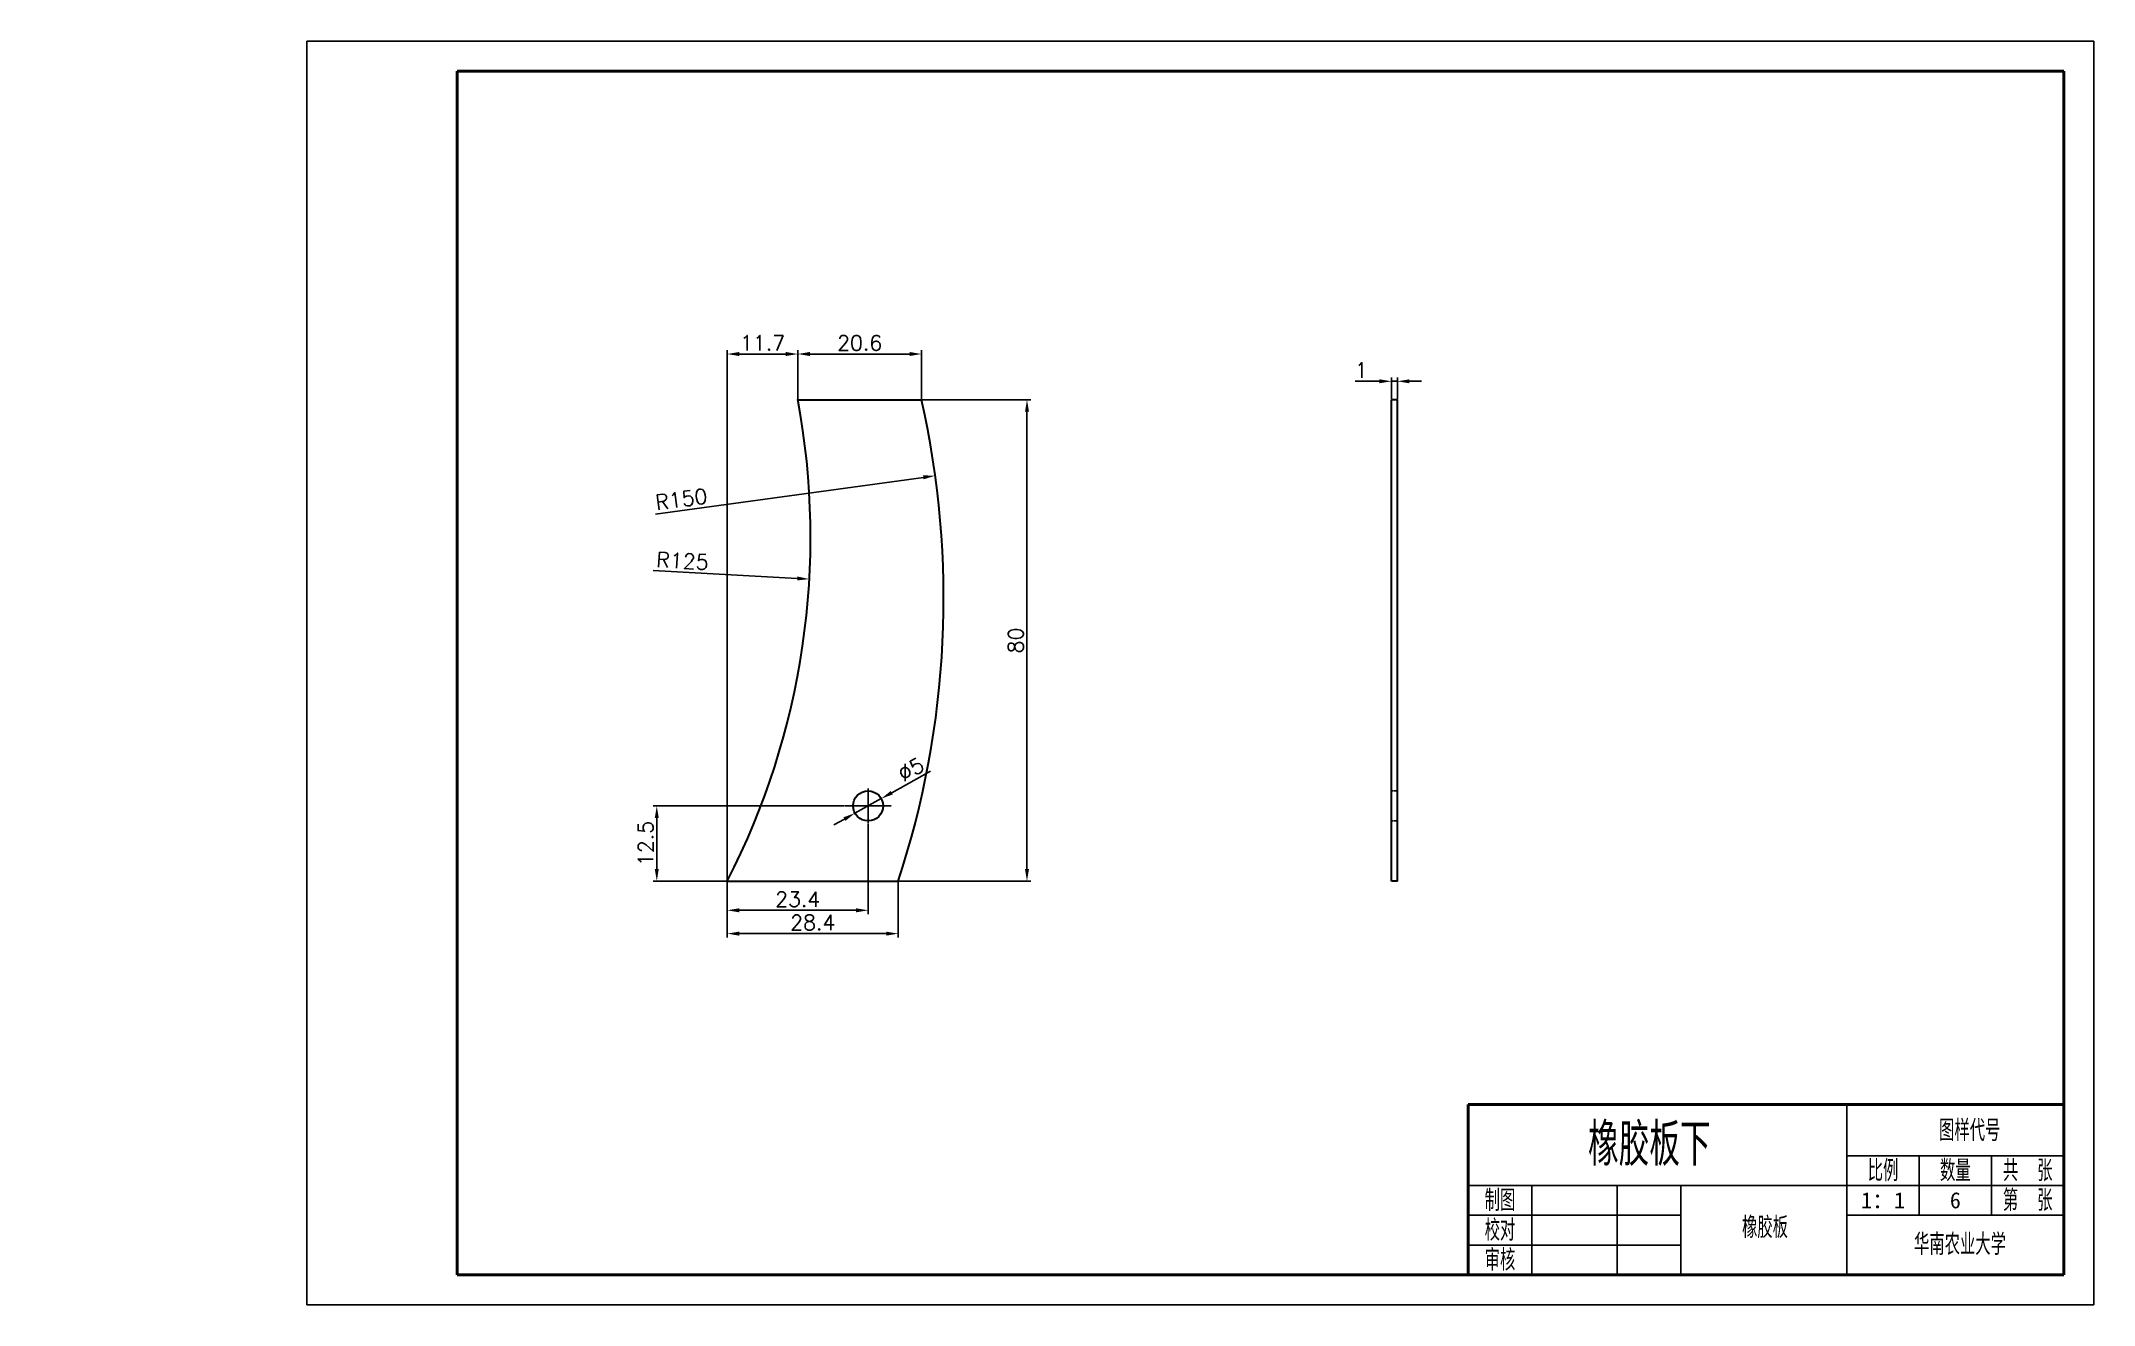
# Model space of a CAD drawing. Header units: millimetres. Extents: x 1207 to 1548, y 709 to 919.
import ezdxf
from ezdxf.enums import TextEntityAlignment as Align

# ---------------------------------------------------------------- set-up
doc = ezdxf.new("R2010")
doc.units = ezdxf.units.MM
doc.header["$LTSCALE"] = 0.3
doc.header["$PDMODE"] = 3
doc.linetypes.add('ACAD_ISO02W100', pattern=[15, 12, -3])
doc.linetypes.add('CENTER', pattern=[50.8, 31.75, -6.35, 6.35, -6.35])
doc.layers.get('Defpoints').update_dxf_attribs({"lineweight": 25})
for name, color, linetype, lineweight in [('中心线', 7, 'CENTER', 25), ('图框', 7, 'Continuous', 25), ('尺寸线', 7, 'Continuous', 25), ('粗实线', 7, 'Continuous', 35), ('虚线', 7, 'ACAD_ISO02W100', 25)]:
    doc.layers.add(name, color=color, linetype=linetype, lineweight=lineweight)
doc.styles.get("Standard").update_dxf_attribs({"font": '', "height": 1.23})
doc.styles.add('我的样式', font='txt.shx', dxfattribs={"bigfont": 'gbcbig.shx'})
doc.styles.get('Standard').set_extended_font_data('SimSun')
doc.dimstyles.new('标注样式', dxfattribs={"dimscale": 0.5, "dimtxt": 5, "dimasz": 4, "dimexe": 1.25, "dimexo": 0.2, "dimgap": 1.2, "dimtad": 1, "dimdec": 1, "dimdsep": 46, "dimtxsty": '我的样式', "dimcen": 2.5, "dimclrd": 256, "dimclre": 256, "dimclrt": 256, "dimadec": 0, "dimazin": 0, "dimtfac": 1, "dimtdec": 1, "dimtmove": 0, "dimatfit": 3, "dimfxl": 1, "dimarcsym": 0})

# ---------------------------------------------------------------- blocks, each defined once
blk = doc.blocks.new('*D55')
at = {"layer": 'Defpoints', "color": 0, "lineweight": 0, "transparency": 16777216}
for p in [(1431.64, 862.85), (1431.64, 859.79), (1432.64, 859.79)]:
    blk.add_point(p, dxfattribs=at)
at = {"layer": '尺寸线', "lineweight": -2, "transparency": 16777216}
for p, q in [((1431.64, 859.89), (1431.64, 863.48)), ((1432.64, 859.89), (1432.64, 863.48)), ((1429.64, 862.85), (1425.61, 862.85)), ((1432.64, 862.85), (1431.64, 862.85)), ((1434.64, 862.85), (1436.64, 862.85))]:
    blk.add_line(p, q, dxfattribs=at)
at = {"layer": '尺寸线', "lineweight": 0, "transparency": 16777216}
for points in [[(1429.64, 863.18), (1429.64, 862.52), (1431.64, 862.85)], [(1434.64, 863.18), (1434.64, 862.52), (1432.64, 862.85)]]:
    blk.add_solid(points, dxfattribs=at)
at = {"layer": '尺寸线', "transparency": 16777216, "insert": (1426.63, 864.7), "char_height": 2.5, "attachment_point": 5, "style": '我的样式'}
blk.add_mtext('1', dxfattribs=at)
blk = doc.blocks.new('*D56')
at = {"layer": 'Defpoints', "color": 0, "lineweight": 0, "transparency": 16777216}
for p in [(1332.99, 867.38), (1332.99, 859.79), (1353.55, 859.79)]:
    blk.add_point(p, dxfattribs=at)
at = {"layer": '尺寸线', "lineweight": -2, "transparency": 16777216}
for p, q in [((1332.99, 859.89), (1332.99, 868.01)), ((1351.55, 867.38), (1334.99, 867.38)), ((1353.55, 859.89), (1353.55, 868.01))]:
    blk.add_line(p, q, dxfattribs=at)
at = {"layer": '尺寸线', "lineweight": 0, "transparency": 16777216}
for points in [[(1334.99, 867.72), (1334.99, 867.05), (1332.99, 867.38)], [(1351.55, 867.72), (1351.55, 867.05), (1353.55, 867.38)]]:
    blk.add_solid(points, dxfattribs=at)
at = {"layer": '尺寸线', "transparency": 16777216, "insert": (1343.27, 869.23), "char_height": 2.5, "attachment_point": 5, "style": '我的样式'}
blk.add_mtext('20.6', dxfattribs=at)
blk = doc.blocks.new('*D57')
at = {"layer": 'Defpoints', "color": 0, "lineweight": 0, "transparency": 16777216}
for p in [(1321.26, 779.79), (1349.67, 779.79), (1321.26, 771.07)]:
    blk.add_point(p, dxfattribs=at)
at = {"layer": '尺寸线', "lineweight": -2, "transparency": 16777216}
for p, q in [((1321.26, 779.69), (1321.26, 770.44)), ((1349.67, 779.69), (1349.67, 770.44)), ((1347.67, 771.07), (1323.26, 771.07))]:
    blk.add_line(p, q, dxfattribs=at)
at = {"layer": '尺寸线', "lineweight": 0, "transparency": 16777216}
for points in [[(1323.26, 771.4), (1323.26, 770.73), (1321.26, 771.07)], [(1347.67, 771.4), (1347.67, 770.73), (1349.67, 771.07)]]:
    blk.add_solid(points, dxfattribs=at)
at = {"layer": '尺寸线', "transparency": 16777216, "insert": (1335.47, 772.92), "char_height": 2.5, "attachment_point": 5, "style": '我的样式'}
blk.add_mtext('28.4', dxfattribs=at)
blk = doc.blocks.new('*D58')
at = {"layer": 'Defpoints', "color": 0, "lineweight": 0, "transparency": 16777216}
for p in [(1332.99, 867.38), (1332.99, 859.79), (1321.26, 779.79)]:
    blk.add_point(p, dxfattribs=at)
at = {"layer": '尺寸线', "lineweight": -2, "transparency": 16777216}
for p, q in [((1321.26, 779.89), (1321.26, 868.01)), ((1323.26, 867.38), (1330.99, 867.38)), ((1332.99, 859.89), (1332.99, 868.01))]:
    blk.add_line(p, q, dxfattribs=at)
at = {"layer": '尺寸线', "lineweight": 0, "transparency": 16777216}
for points in [[(1323.26, 867.72), (1323.26, 867.05), (1321.26, 867.38)], [(1330.99, 867.72), (1330.99, 867.05), (1332.99, 867.38)]]:
    blk.add_solid(points, dxfattribs=at)
at = {"layer": '尺寸线', "transparency": 16777216, "insert": (1327.13, 869.23), "char_height": 2.5, "attachment_point": 5, "style": '我的样式'}
blk.add_mtext('11.7', dxfattribs=at)
blk = doc.blocks.new('*D59')
at = {"layer": 'Defpoints', "color": 0, "lineweight": 0, "transparency": 16777216}
for p in [(1344.67, 789.41), (1321.26, 779.89), (1321.26, 774.94)]:
    blk.add_point(p, dxfattribs=at)
at = {"layer": '尺寸线', "lineweight": -2, "transparency": 16777216}
for p, q in [((1344.67, 789.31), (1344.67, 774.32)), ((1321.26, 779.79), (1321.26, 774.32)), ((1342.67, 774.94), (1323.26, 774.94))]:
    blk.add_line(p, q, dxfattribs=at)
at = {"layer": '尺寸线', "lineweight": 0, "transparency": 16777216}
for points in [[(1323.26, 775.28), (1323.26, 774.61), (1321.26, 774.94)], [(1342.67, 775.28), (1342.67, 774.61), (1344.67, 774.94)]]:
    blk.add_solid(points, dxfattribs=at)
at = {"layer": '尺寸线', "transparency": 16777216, "insert": (1332.97, 776.79), "char_height": 2.5, "attachment_point": 5, "style": '我的样式'}
blk.add_mtext('23.4', dxfattribs=at)
blk = doc.blocks.new('*D60')
at = {"layer": 'Defpoints', "color": 0, "lineweight": 0, "transparency": 16777216}
for p in [(1340.85, 792.29), (1309.55, 779.79), (1335.47, 779.79)]:
    blk.add_point(p, dxfattribs=at)
at = {"layer": '尺寸线', "lineweight": -2, "transparency": 16777216}
for p, q in [((1340.75, 792.29), (1308.93, 792.29)), ((1309.55, 790.29), (1309.55, 781.79)), ((1335.37, 779.79), (1308.93, 779.79))]:
    blk.add_line(p, q, dxfattribs=at)
at = {"layer": '尺寸线', "lineweight": 0, "transparency": 16777216}
for points in [[(1309.22, 790.29), (1309.88, 790.29), (1309.55, 792.29)], [(1309.22, 781.79), (1309.88, 781.79), (1309.55, 779.79)]]:
    blk.add_solid(points, dxfattribs=at)
at = {"layer": '尺寸线', "transparency": 16777216, "insert": (1307.7, 786.04), "char_height": 2.5, "attachment_point": 5, "rotation": 90, "style": '我的样式'}
blk.add_mtext('12.5', dxfattribs=at)
blk = doc.blocks.new('*D61')
at = {"layer": 'Defpoints', "color": 0, "lineweight": 0, "transparency": 16777216}
for p in [(1346.85, 793.51), (1342.48, 791.08)]:
    blk.add_point(p, dxfattribs=at)
at = {"layer": '尺寸线', "lineweight": -2, "transparency": 16777216}
for p, q in [((1355.04, 798.06), (1348.6, 794.48)), ((1342.48, 791.08), (1346.85, 793.51)), ((1340.73, 790.11), (1338.99, 789.13))]:
    blk.add_line(p, q, dxfattribs=at)
at = {"layer": '尺寸线', "lineweight": 0, "transparency": 16777216}
for points in [[(1348.44, 794.77), (1348.76, 794.19), (1346.85, 793.51)], [(1340.57, 790.4), (1340.9, 789.81), (1342.48, 791.08)]]:
    blk.add_solid(points, dxfattribs=at)
at = {"layer": '尺寸线', "transparency": 16777216, "insert": (1351.79, 798.37), "char_height": 2.5, "attachment_point": 5, "rotation": 29.081, "style": '我的样式'}
blk.add_mtext('∅5', dxfattribs=at)
blk = doc.blocks.new('*D62')
at = {"layer": 'Defpoints', "color": 0, "lineweight": 0, "transparency": 16777216}
for p in [(1210.1, 836.95), (1334.9, 829.98)]:
    blk.add_point(p, dxfattribs=at)
at = {"layer": '尺寸线', "lineweight": -2, "transparency": 16777216}
blk.add_line((1308.97, 831.43), (1332.9, 830.09), dxfattribs=at)
at = {"layer": '尺寸线', "lineweight": 0, "transparency": 16777216}
blk.add_solid([(1332.92, 830.42), (1332.89, 829.76), (1334.9, 829.98)], dxfattribs=at)
at = {"layer": '尺寸线', "transparency": 16777216, "insert": (1313.83, 833.01), "char_height": 2.5, "attachment_point": 5, "rotation": 356.8053, "style": '我的样式'}
blk.add_mtext('R125', dxfattribs=at)
blk = doc.blocks.new('*D63')
at = {"layer": 'Defpoints', "color": 0, "lineweight": 0, "transparency": 16777216}
for p in [(1355.83, 847.16), (1207.22, 826.79)]:
    blk.add_point(p, dxfattribs=at)
at = {"layer": '尺寸线', "lineweight": -2, "transparency": 16777216}
blk.add_line((1309.36, 840.79), (1353.85, 846.89), dxfattribs=at)
at = {"layer": '尺寸线', "lineweight": 0, "transparency": 16777216}
blk.add_solid([(1353.8, 847.22), (1353.89, 846.56), (1355.83, 847.16)], dxfattribs=at)
at = {"layer": '尺寸线', "transparency": 16777216, "insert": (1313.63, 843.25), "char_height": 2.5, "attachment_point": 5, "rotation": 7.8055, "style": '我的样式'}
blk.add_mtext('R150', dxfattribs=at)
blk = doc.blocks.new('*D72')
at = {"layer": 'Defpoints', "color": 0, "lineweight": 0, "transparency": 16777216}
for p in [(1353.55, 859.79), (1349.67, 779.79), (1371.07, 779.79)]:
    blk.add_point(p, dxfattribs=at)
at = {"layer": '尺寸线', "lineweight": -2, "transparency": 16777216}
for p, q in [((1353.65, 859.79), (1371.7, 859.79)), ((1371.07, 857.79), (1371.07, 781.79)), ((1349.77, 779.79), (1371.7, 779.79))]:
    blk.add_line(p, q, dxfattribs=at)
at = {"layer": '尺寸线', "lineweight": 0, "transparency": 16777216}
for points in [[(1370.74, 857.79), (1371.41, 857.79), (1371.07, 859.79)], [(1370.74, 781.79), (1371.41, 781.79), (1371.07, 779.79)]]:
    blk.add_solid(points, dxfattribs=at)
at = {"layer": '尺寸线', "transparency": 16777216, "insert": (1369.22, 819.79), "char_height": 2.5, "attachment_point": 5, "rotation": 90, "style": '我的样式'}
blk.add_mtext('80', dxfattribs=at)

msp = doc.modelspace()

# ---------------------------------------------------------------- linework, layer by layer
at = {"layer": '中心线'}
for p, q in [((1344.67, 795.18), (1344.67, 789.41)), ((1340.85, 792.29), (1348.48, 792.29))]:
    msp.add_line(p, q, dxfattribs=at)
at = {"layer": '图框', "color": 0, "lineweight": -3}
for p, q in [((1548.39, 919.39), (1251.39, 919.39)), ((1251.39, 919.39), (1251.39, 709.37)), ((1548.39, 709.37), (1548.39, 919.39)), ((1507.33, 714.37), (1507.33, 742.65)), ((1543.39, 714.37), (1543.39, 742.65)), ((1507.33, 734.17), (1543.39, 734.17)), ((1531.37, 734.17), (1519.35, 734.17)), ((1519.35, 734.17), (1519.35, 724.27)), ((1531.37, 724.27), (1531.37, 734.17)), ((1444.39, 729.22), (1455, 729.22)), ((1455, 729.22), (1469.14, 729.22)), ((1455, 724.27), (1455, 729.22)), ((1469.14, 724.27), (1469.14, 729.22)), ((1469.14, 729.22), (1543.39, 729.22)), ((1479.75, 729.22), (1479.75, 714.37)), ((1444.39, 724.27), (1455, 724.27)), ((1455, 714.37), (1455, 724.27)), ((1455, 724.27), (1469.14, 724.27)), ((1469.14, 714.37), (1469.14, 724.27)), ((1469.14, 724.27), (1479.75, 724.27)), ((1469.14, 724.27), (1479.75, 724.27)), ((1507.33, 724.27), (1543.39, 724.27)), ((1444.39, 719.32), (1455, 719.32)), ((1455, 719.32), (1469.14, 719.32)), ((1469.14, 719.32), (1479.75, 719.32)), ((1543.39, 714.37), (1444.39, 714.37)), ((1519.35, 714.37), (1507.33, 714.37)), ((1543.39, 714.37), (1531.37, 714.37)), ((1251.39, 709.37), (1548.39, 709.37)), ((1251.39, 709.37), (1548.39, 709.37))]:
    msp.add_line(p, q, dxfattribs=at)
at = {"layer": '图框', "color": 0, "lineweight": 50}
for p, q in [((1276.39, 914.37), (1543.39, 914.37)), ((1276.39, 714.37), (1276.39, 914.37)), ((1543.39, 714.37), (1543.39, 914.37)), ((1543.39, 742.65), (1444.39, 742.65)), ((1444.39, 742.65), (1444.39, 719.32)), ((1444.39, 714.37), (1444.39, 719.32)), ((1276.39, 714.37), (1543.39, 714.37))]:
    msp.add_line(p, q, dxfattribs=at)
at = {"layer": '尺寸线', "lineweight": 0}
msp.add_line((1251.39, 919.39), (1548.39, 919.39), dxfattribs=at)
at = {"layer": '粗实线'}
for p, q in [((1332.99, 859.79), (1353.55, 859.79)), ((1431.64, 779.79), (1431.64, 859.79)), ((1432.64, 859.79), (1431.64, 859.79)), ((1432.64, 779.79), (1432.64, 859.79)), ((1321.26, 779.79), (1349.67, 779.79)), ((1432.64, 779.79), (1431.64, 779.79))]:
    msp.add_line(p, q, dxfattribs=at)
msp.add_circle((1344.67, 792.29), 2.5, dxfattribs=at)
for centre, radius, start, end in [((1210.1, 836.95), 125, 332.7921, 10.5317), ((1207.22, 826.79), 150, 341.7398, 12.709)]:
    msp.add_arc(centre, radius, start, end, dxfattribs=at)
at = {"layer": '虚线', "ltscale": 0.1}
for p, q in [((1431.64, 794.79), (1432.64, 794.79)), ((1431.64, 789.79), (1432.64, 789.79))]:
    msp.add_line(p, q, dxfattribs=at)

# ---------------------------------------------------------------- texts
at = {"layer": '中心线', "width": 12.0214, "attachment_point": 5}
for s, insert, char_height in [('1：1', (1513.34, 726.74), 2.679), ('6', (1525.36, 726.74), 2.68)]:
    msp.add_mtext(s, dxfattribs=dict(at, insert=insert, char_height=char_height))
at = {"layer": '图框', "color": 0, "lineweight": -3, "char_height": 3.536, "attachment_point": 5, "style": '我的样式'}
for s, insert, width in [('比例', (1513.34, 731.69), 12.0214), ('数量', (1525.36, 731.69), 12.0214), ('共 张', (1537.38, 731.69), 12.0214), ('{\\C0;制图}', (1449.69, 726.74), 10.6071), ('第 张', (1537.38, 726.74), 12.0214), ('校对', (1449.69, 721.79), 10.6071), ('审核', (1449.69, 716.84), 10.6071)]:
    msp.add_mtext(s, dxfattribs=dict(at, insert=insert, width=width))
at = {"layer": '图框', "color": 0, "lineweight": -3, "style": '我的样式'}
for tag, text, height, p in [('图样代号', '图样代号', 3.536, (1527.75, 736.59)), ('橡胶板下', '刀片', 7.071, (1474.5, 732.49)), ('橡胶板', '材料代号', 3.536, (1493.73, 720.48)), ('华南农业大学', '华南农业大学', 3.536, (1526.13, 717.67))]:
    msp.add_attdef(tag, text=text, height=height, dxfattribs=at).set_placement(p, align=Align.CENTER)

# ---------------------------------------------------------------- dimensions: what is measured, and where the dimension line sits
at = {"layer": '尺寸线'}
for base, p1, p2, picture, middle in [((1332.99, 867.38), (1321.26, 779.79), (1332.99, 859.79), '*D58', (1327.13, 869.23)), ((1332.99, 867.38), (1353.55, 859.79), (1332.99, 859.79), '*D56', (1343.27, 869.23)), ((1431.64, 862.85), (1432.64, 859.79), (1431.64, 859.79), '*D55', (1426.63, 864.7)), ((1321.26, 774.94), (1344.67, 789.41), (1321.26, 779.89), '*D59', (1332.97, 776.79)), ((1321.26, 771.07), (1349.67, 779.79), (1321.26, 779.79), '*D57', (1335.47, 772.92))]:
    dim = msp.add_linear_dim(base=base, p1=p1, p2=p2, dimstyle='标注样式', dxfattribs=at)
    dim.commit()
    dim.dimension.update_dxf_attribs({"geometry": picture, "text_midpoint": middle})
for base, p1, p2, picture, middle in [((1371.07, 779.79), (1353.55, 859.79), (1349.67, 779.79), '*D72', (1369.22, 819.79)), ((1309.55, 779.79), (1340.85, 792.29), (1335.47, 779.79), '*D60', (1307.7, 786.04))]:
    dim = msp.add_linear_dim(base=base, p1=p1, p2=p2, angle=90, dimstyle='标注样式', dxfattribs=at)
    dim.commit()
    dim.dimension.update_dxf_attribs({"geometry": picture, "text_midpoint": middle})
for center, mpoint, picture, middle in [((1207.22, 826.79), (1355.83, 847.16), '*D63', (1313.88, 841.41)), ((1210.1, 836.95), (1334.9, 829.98), '*D62', (1313.73, 831.16))]:
    dim = msp.add_radius_dim(center=center, mpoint=mpoint, dimstyle='标注样式', dxfattribs=at)
    dim.commit()
    dim.dimension.update_dxf_attribs({"geometry": picture, "text_midpoint": middle, "dimtype": 164})
dim = msp.add_diameter_dim_2p(p1=(1342.48, 791.08), p2=(1346.85, 793.51), dimstyle='标注样式', dxfattribs=at)
dim.commit()
dim.dimension.update_dxf_attribs({"geometry": '*D61', "text_midpoint": (1351.79, 798.37)})

doc.saveas('drawing.dxf')
